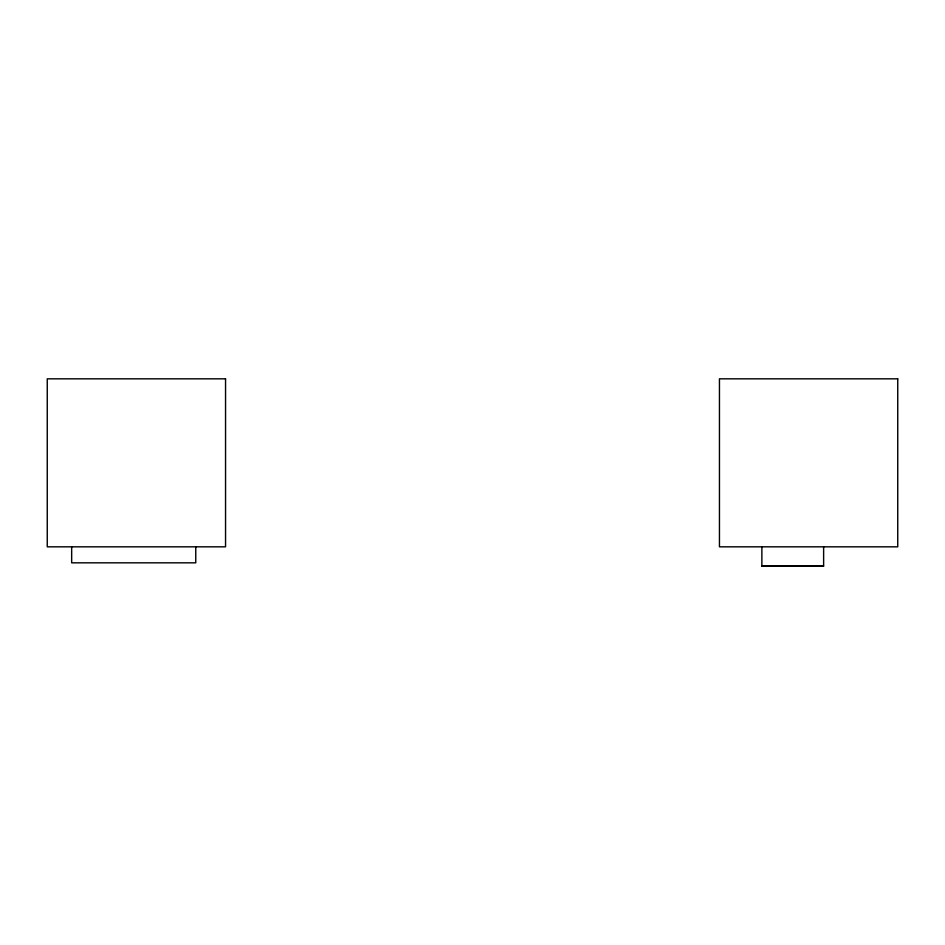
<?xml version="1.0" encoding="UTF-8"?>
<svg xmlns="http://www.w3.org/2000/svg" width="945" height="945" viewBox="0 0 945 945"><rect width="100%" height="100%" fill="white"/><g stroke="black" fill="none" stroke-linecap="round" stroke-linejoin="round"><path stroke-width="1.42" d="M761.871 546.824L761.871 566.173L823.627 566.043L823.627 546.824M761.871 566.173L823.627 566.173M195.757 546.824L195.757 562.83L71.666 562.83L71.666 546.824M225.548 378.827L47.25 378.827L47.25 546.824L225.548 546.824L225.548 378.827M897.75 378.827L719.452 378.827L719.452 546.824L897.75 546.824L897.75 378.827"/></g></svg>
